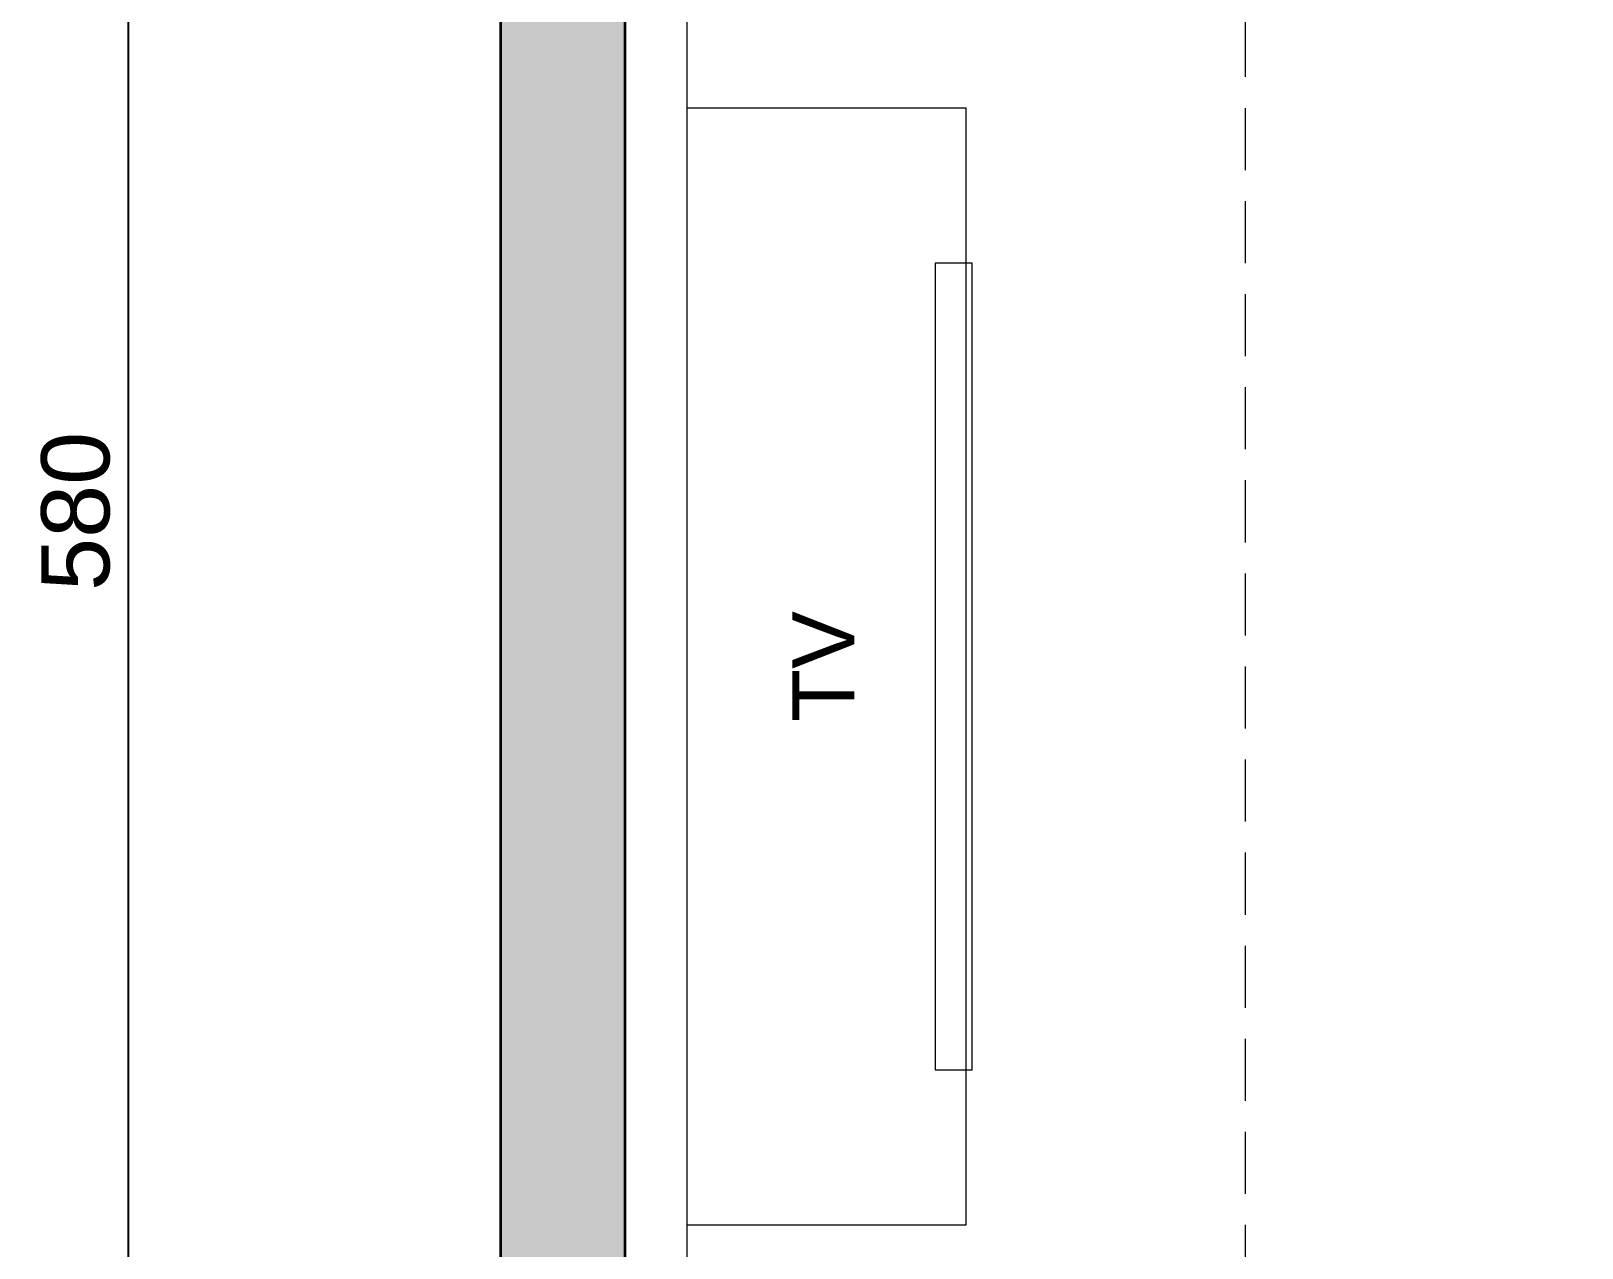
# Model space of a CAD drawing. Header units: centimetres. Extents: x -76 to 1855, y -664 to 656.
# Drawn here: x -75.7 to 174.3, y 171.3 to 367.4 of the extents above; entities that cross this region are included whole.
import ezdxf
from ezdxf.enums import TextEntityAlignment as Align

# ---------------------------------------------------------------- set-up
doc = ezdxf.new("R2010")
doc.units = ezdxf.units.CM
doc.linetypes.add('OCULTA', pattern=[15, 10, -5])
for name, color, linetype, lineweight in [('A-COTAS', 3, 'Continuous', 13), ('A-MOBILIARIO', 40, 'Continuous', 13), ('A-MURO-BLOQUE', 2, 'Continuous', 35), ('A-MURO-TRASDOSADO', 8, 'Continuous', 18), ('A-TEXTO', 7, 'Continuous', 18)]:
    doc.layers.add(name, color=color, linetype=linetype, lineweight=lineweight)
doc.layers.add('A-POCHE', color=252, linetype='Continuous')
doc.styles.add('A-TEXTO', font='arial.ttf')
doc.dimstyles.new('COTAS', dxfattribs={"dimtxt": 11, "dimasz": 6, "dimexe": 5, "dimexo": 4, "dimgap": 3, "dimtad": 1, "dimdec": 0, "dimtxsty": 'A-TEXTO', "dimblk": 'ARCHTICK', "dimcen": 2.5, "dimclrd": 3, "dimclre": 3, "dimclrt": 7, "dimazin": 3, "dimtfac": 1, "dimtmove": 0, "dimatfit": 3})

# ---------------------------------------------------------------- blocks, each defined once
blk = doc.blocks.new('_ARCHTICK')
at = {"color": 0, "linetype": 'BYBLOCK', "const_width": 0.15}
blk.add_lwpolyline([(-0.5, -0.5), (0.5, 0.5)], dxfattribs=at)

msp = doc.modelspace()

# ---------------------------------------------------------------- hatches: boundary and pattern name
at = {"layer": 'A-POCHE'}
h = msp.add_hatch(color=256, dxfattribs=at)
h.paths.add_polyline_path([(300, 580), (300, 560), (20, 560), (20, 20), (480, 20), (480, 0), (0, 0), (0, 580)])
h.paths.add_polyline_path([(860, 580), (860, 560), (480, 560), (480, 580)])
h.paths.add_polyline_path([(1370, 580), (1790, 580), (1790, 0), (1770, 0), (1770, 560), (1370, 560), (1370, 162), (1350, 162), (1350, 560), (940, 560), (940, 580)])
h.paths.add_polyline_path([(1370, 0), (930, 0), (930, 20), (1350, 20), (1350, 80), (1370, 80)])
h.paths.add_polyline_path([(570, 0), (570, 20), (850, 20), (850, 0)])

# ---------------------------------------------------------------- linework, layer by layer
at = {"layer": 'A-MOBILIARIO', "linetype": 'OCULTA'}
msp.add_lwpolyline([(120, 110), (400, 110), (400, 385), (120, 385)], close=True, dxfattribs=at)
at = {"layer": 'A-MOBILIARIO'}
for points in [[(30, 175), (75, 175), (75, 355), (30, 355)], [(70, 200), (76, 200), (76, 330), (70, 330)]]:
    msp.add_lwpolyline(points, close=True, dxfattribs=at)
at = {"layer": 'A-MURO-BLOQUE'}
msp.add_lwpolyline([(300, 580), (300, 560), (20, 560), (20, 20), (480, 20), (480, 0), (0, 0), (0, 580)], close=True, dxfattribs=at)
at = {"layer": 'A-MURO-TRASDOSADO'}
msp.add_lwpolyline([(20, 560), (300, 560), (300, 550), (30, 550), (30, 30), (480, 30), (480, 20), (20, 20)], close=True, dxfattribs=at)

# ---------------------------------------------------------------- texts
at = {"layer": 'A-TEXTO', "style": 'A-TEXTO'}
msp.add_text('TV', height=10, rotation=90, dxfattribs=at).set_placement((52, 265), align=Align.MIDDLE_CENTER)

# ---------------------------------------------------------------- dimensions: what is measured, and where the dimension line sits
at = {"layer": 'A-COTAS'}
msp.add_linear_dim(base=(-60, 0), p1=(0, 0), p2=(0, 580), angle=90, dimstyle='COTAS', dxfattribs=at).render()

doc.saveas('drawing.dxf')
